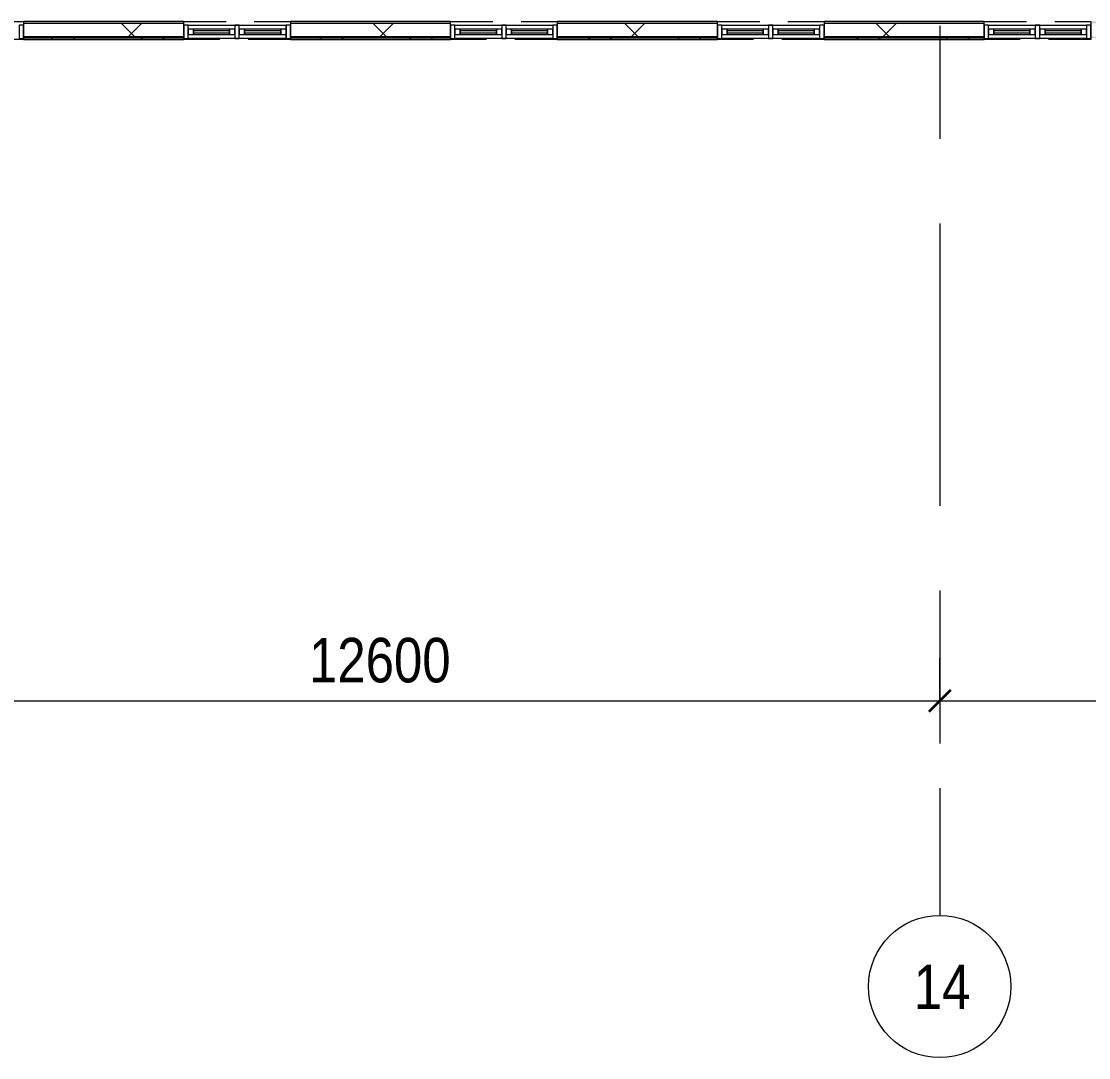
# Model space of a CAD drawing. Header units: millimetres. Extents: x 48966 to 294585, y -43515 to 30344.
# Drawn here: x 220651 to 232652, y -43338 to -31683 of the extents above; entities that cross this region are included whole.
import ezdxf

# ---------------------------------------------------------------- set-up
doc = ezdxf.new("R2010")
doc.units = ezdxf.units.MM
doc.linetypes.add('Осевые', pattern=[6350, 1270, -952.5, 3175, -952.5])
doc.linetypes.add('Сверху', pattern=[793.75, 476.25, -317.5])
for name, color, linetype, lineweight in [('Импосты витража', 7, 'Continuous', 9), ('Импосты витража-1', 7, 'Continuous', 18), ('Общие ребра', 7, 'Continuous', 9), ('Окна', 7, 'Continuous', 9), ('Окна-1', 7, 'Сверху', 9), ('Окна-2', 7, 'Continuous', 18), ('Оси', 7, 'Continuous', 9), ('Оси-1', 7, 'Continuous', 18), ('Оси-2', 7, 'Осевые', 9), ('Размеры', 7, 'Continuous', 9), ('Размеры-200', 7, 'Continuous', 9), ('Стены-1', 7, 'Continuous', 18), ('Штриховка разреза-1', 7, 'Continuous', 9)]:
    doc.layers.add(name, color=color, linetype=linetype, lineweight=lineweight)
doc.styles.add('Arial Narrow', font='Arial Narrow.ttf', dxfattribs={"height": 500})
doc.dimstyles.new('Диагональ_-_2_5_мм_Arial_narrow_1', dxfattribs={"dimscale": 304.8, "dimtxt": 511.715487, "dimasz": 0.787402, "dimexe": 1.574803, "dimexo": 0.0625, "dimgap": 0.19685, "dimtad": 1, "dimdec": 0, "dimzin": 0, "dimdsep": 46, "dimtxsty": 'Arial Narrow', "dimblk1": 'OBLIQUE', "dimblk2": 'OBLIQUE', "dimsah": 1, "dimcen": 0.09, "dimdle": 1.574803, "dimazin": 0, "dimtfac": 1, "dimtdec": 4, "dimtix": 1, "dimtmove": 0, "dimatfit": 3, "dimfxl": 1.574803, "dimfxlon": 1, "dimtvp": 1, "dimtolj": 1, "dimtzin": 0, "dimarcsym": 2})
pattern_1 = [(0, (108045.05, 0), (812.8, 203.2), [67.056, -542.544, 67.056, -542.544, -3251.2]), (0, (108045.05, 0), (812.8, 203.2), [-1219.2, 67.056, -1152.144, 67.056, -542.544, -1422.4]), (0, (108045.05, 0), (812.8, 203.2), [-3048, 67.056, -339.344, 67.056, -948.944]), (120, (108349.85, 101.6), (-582.37636, 602.30545), [67.056, -542.544, 67.056, -542.544, -3251.2]), (120, (108349.85, 101.6), (-582.37636, 602.30545), [-1219.2, 67.056, -1152.144, 67.056, -542.544, -1422.4]), (120, (108349.85, 101.6), (-582.37636, 602.30545), [-3048, 67.056, -339.344, 67.056, -948.944]), (240, (108451.45, 508), (-230.42364, -805.50545), [67.056, -542.544, 67.056, -542.544, -3251.2]), (240, (108451.45, 508), (-230.42364, -805.50545), [-1219.2, 67.056, -1152.144, 67.056, -542.544, -1422.4]), (240, (108451.45, 508), (-230.42364, -805.50545), [-3048, 67.056, -339.344, 67.056, -948.944])]

# ---------------------------------------------------------------- blocks, each defined once
blk = doc.blocks.new('M_Окно-Квадратный проем - 1200 x 11450 mm-1434535-План 4-го этажа на отм_ _6_600')
at = {"layer": 'Окна'}
for p, q in [((-608, -102), (-608, 102)), ((592, 102), (592, -102))]:
    blk.add_line(p, q, dxfattribs=at)
at = {"layer": 'Окна-1'}
for p, q in [((-608, 102), (592, 102)), ((592, -102), (-608, -102))]:
    blk.add_line(p, q, dxfattribs=at)
blk = doc.blocks.new('Прямоугольный импост - Прямоугольный импост 1-2125244-План 4-го этажа на отм_ _6_600')
at = {"layer": 'Импосты витража-1'}
for p, q in [((-50, 75), (0, 75)), ((-50, -75), (-50, 75)), ((0, 75), (0, -75)), ((0, -75), (-50, -75))]:
    blk.add_line(p, q, dxfattribs=at)
blk = doc.blocks.new('Панель окно - Верхнее левое-8292719-План 4-го этажа на отм_ _6_600')
at = {"layer": 'Окна'}
for p, q in [((202.5, 30), (-202.5, 30)), ((-202.5, 30), (-202.5, -30)), ((202.5, -30), (202.5, 30)), ((-202.5, -30), (202.5, -30))]:
    blk.add_line(p, q, dxfattribs=at)
at = {"layer": 'Окна-2'}
for p, q in [((-202.5, 30), (-262.5, 30)), ((-262.5, 30), (-262.5, -30)), ((-202.5, -30), (-202.5, 30)), ((202.5, 12.5), (-202.5, 12.5)), ((-202.5, 12.5), (-202.5, -12.5)), ((202.5, 30), (202.5, -30)), ((262.5, 30), (202.5, 30)), ((202.5, -12.5), (202.5, 12.5)), ((262.5, -30), (262.5, 30)), ((-262.5, -30), (-202.5, -30)), ((-202.5, -12.5), (202.5, -12.5)), ((202.5, -30), (262.5, -30))]:
    blk.add_line(p, q, dxfattribs=at)
blk = doc.blocks.new('Панель окно - Верхнее правое-8292728-План 4-го этажа на отм_ _6_600')
at = {"layer": 'Окна'}
for p, q in [((202.5, 30), (-202.5, 30)), ((-202.5, 30), (-202.5, -30)), ((202.5, -30), (202.5, 30)), ((-202.5, -30), (202.5, -30))]:
    blk.add_line(p, q, dxfattribs=at)
at = {"layer": 'Окна-2'}
for p, q in [((-202.5, 30), (-262.5, 30)), ((-262.5, 30), (-262.5, -30)), ((-202.5, -30), (-202.5, 30)), ((202.5, 12.5), (-202.5, 12.5)), ((-202.5, 12.5), (-202.5, -12.5)), ((202.5, 30), (202.5, -30)), ((262.5, 30), (202.5, 30)), ((202.5, -12.5), (202.5, 12.5)), ((262.5, -30), (262.5, 30)), ((-262.5, -30), (-202.5, -30)), ((-202.5, -12.5), (202.5, -12.5)), ((202.5, -30), (262.5, -30))]:
    blk.add_line(p, q, dxfattribs=at)
blk = doc.blocks.new('Прямоугольный импост - Прямоугольный импост 1-2125249-План 4-го этажа на отм_ _6_600')
at = {"layer": 'Импосты витража-1'}
for p, q in [((0, 75), (-50, 75)), ((-50, 75), (-50, -75)), ((0, -75), (0, 75)), ((-50, -75), (0, -75))]:
    blk.add_line(p, q, dxfattribs=at)
blk = doc.blocks.new('Прямоугольный импост - Прямоугольный импост 1-V37-План 4-го этажа на отм_ _6_600')
at = {"layer": 'Импосты витража-1'}
for p, q in [((-50, 75), (0, 75)), ((-50, -75), (-50, 75)), ((0, 75), (0, -75)), ((0, -75), (-50, -75))]:
    blk.add_line(p, q, dxfattribs=at)
blk = doc.blocks.new('Прямоугольный импост - Прямоугольный импост 1-V38-План 4-го этажа на отм_ _6_600')
at = {"layer": 'Импосты витража-1'}
for p, q in [((-25, 75), (25, 75)), ((-25, -75), (-25, 75)), ((25, 75), (25, -75)), ((25, -75), (-25, -75))]:
    blk.add_line(p, q, dxfattribs=at)
blk = doc.blocks.new('Прямоугольный импост - Прямоугольный импост 1-2125096-План 4-го этажа на отм_ _6_600')
at = {"layer": 'Импосты витража'}
for p, q in [((106032, 25892), (106582, 25892)), ((106582, 25892), (106582, 25742)), ((106582, 25742), (106032, 25742))]:
    blk.add_line(p, q, dxfattribs=at)
blk = doc.blocks.new('Прямоугольный импост - Прямоугольный импост 1-2125097-План 4-го этажа на отм_ _6_600')
at = {"layer": 'Импосты витража'}
for p, q in [((105482, 25742), (105482, 25892)), ((105482, 25892), (106032, 25892)), ((106032, 25742), (105482, 25742))]:
    blk.add_line(p, q, dxfattribs=at)
blk = doc.blocks.new('Панель окно - Верхнее левое-8292720-План 4-го этажа на отм_ _6_600')
at = {"layer": 'Окна'}
for p, q in [((202.5, 30), (-202.5, 30)), ((-202.5, 30), (-202.5, -30)), ((202.5, -30), (202.5, 30)), ((-202.5, -30), (202.5, -30))]:
    blk.add_line(p, q, dxfattribs=at)
at = {"layer": 'Окна-2'}
for p, q in [((-202.5, 30), (-262.5, 30)), ((-262.5, 30), (-262.5, -30)), ((-202.5, -30), (-202.5, 30)), ((202.5, 12.5), (-202.5, 12.5)), ((-202.5, 12.5), (-202.5, -12.5)), ((202.5, 30), (202.5, -30)), ((262.5, 30), (202.5, 30)), ((202.5, -12.5), (202.5, 12.5)), ((262.5, -30), (262.5, 30)), ((-262.5, -30), (-202.5, -30)), ((-202.5, -12.5), (202.5, -12.5)), ((202.5, -30), (262.5, -30))]:
    blk.add_line(p, q, dxfattribs=at)
blk = doc.blocks.new('Панель окно - Верхнее правое-8292729-План 4-го этажа на отм_ _6_600')
at = {"layer": 'Окна'}
for p, q in [((202.5, 30), (-202.5, 30)), ((-202.5, 30), (-202.5, -30)), ((202.5, -30), (202.5, 30)), ((-202.5, -30), (202.5, -30))]:
    blk.add_line(p, q, dxfattribs=at)
at = {"layer": 'Окна-2'}
for p, q in [((-202.5, 30), (-262.5, 30)), ((-262.5, 30), (-262.5, -30)), ((-202.5, -30), (-202.5, 30)), ((202.5, 12.5), (-202.5, 12.5)), ((-202.5, 12.5), (-202.5, -12.5)), ((202.5, 30), (202.5, -30)), ((262.5, 30), (202.5, 30)), ((202.5, -12.5), (202.5, 12.5)), ((262.5, -30), (262.5, 30)), ((-262.5, -30), (-202.5, -30)), ((-202.5, -12.5), (202.5, -12.5)), ((202.5, -30), (262.5, -30))]:
    blk.add_line(p, q, dxfattribs=at)
blk = doc.blocks.new('Прямоугольный импост - Прямоугольный импост 1-V36-План 4-го этажа на отм_ _6_600')
at = {"layer": 'Импосты витража-1'}
for p, q in [((0, 75), (-50, 75)), ((-50, 75), (-50, -75)), ((0, -75), (0, 75)), ((-50, -75), (0, -75))]:
    blk.add_line(p, q, dxfattribs=at)
blk = doc.blocks.new('Прямоугольный импост - Прямоугольный импост 1-V39-План 4-го этажа на отм_ _6_600')
at = {"layer": 'Импосты витража-1'}
for p, q in [((-50, 75), (0, 75)), ((-50, -75), (-50, 75)), ((0, 75), (0, -75)), ((0, -75), (-50, -75))]:
    blk.add_line(p, q, dxfattribs=at)
blk = doc.blocks.new('Прямоугольный импост - Прямоугольный импост 1-V40-План 4-го этажа на отм_ _6_600')
at = {"layer": 'Импосты витража-1'}
for p, q in [((-25, 75), (25, 75)), ((-25, -75), (-25, 75)), ((25, 75), (25, -75)), ((25, -75), (-25, -75))]:
    blk.add_line(p, q, dxfattribs=at)
blk = doc.blocks.new('Панель окно - Верхнее левое-8292721-План 4-го этажа на отм_ _6_600')
at = {"layer": 'Окна'}
for p, q in [((202.5, 30), (-202.5, 30)), ((-202.5, 30), (-202.5, -30)), ((202.5, -30), (202.5, 30)), ((-202.5, -30), (202.5, -30))]:
    blk.add_line(p, q, dxfattribs=at)
at = {"layer": 'Окна-2'}
for p, q in [((-202.5, 30), (-262.5, 30)), ((-262.5, 30), (-262.5, -30)), ((-202.5, -30), (-202.5, 30)), ((202.5, 12.5), (-202.5, 12.5)), ((-202.5, 12.5), (-202.5, -12.5)), ((202.5, 30), (202.5, -30)), ((262.5, 30), (202.5, 30)), ((202.5, -12.5), (202.5, 12.5)), ((262.5, -30), (262.5, 30)), ((-262.5, -30), (-202.5, -30)), ((-202.5, -12.5), (202.5, -12.5)), ((202.5, -30), (262.5, -30))]:
    blk.add_line(p, q, dxfattribs=at)
blk = doc.blocks.new('Панель окно - Верхнее правое-8292731-План 4-го этажа на отм_ _6_600')
at = {"layer": 'Окна'}
for p, q in [((202.5, 30), (-202.5, 30)), ((-202.5, 30), (-202.5, -30)), ((202.5, -30), (202.5, 30)), ((-202.5, -30), (202.5, -30))]:
    blk.add_line(p, q, dxfattribs=at)
at = {"layer": 'Окна-2'}
for p, q in [((-202.5, 30), (-262.5, 30)), ((-262.5, 30), (-262.5, -30)), ((-202.5, -30), (-202.5, 30)), ((202.5, 12.5), (-202.5, 12.5)), ((-202.5, 12.5), (-202.5, -12.5)), ((202.5, 30), (202.5, -30)), ((262.5, 30), (202.5, 30)), ((202.5, -12.5), (202.5, 12.5)), ((262.5, -30), (262.5, 30)), ((-262.5, -30), (-202.5, -30)), ((-202.5, -12.5), (202.5, -12.5)), ((202.5, -30), (262.5, -30))]:
    blk.add_line(p, q, dxfattribs=at)
blk = doc.blocks.new('Прямоугольный импост - Прямоугольный импост 1-V41-План 4-го этажа на отм_ _6_600')
at = {"layer": 'Импосты витража-1'}
for p, q in [((0, 75), (-50, 75)), ((-50, 75), (-50, -75)), ((0, -75), (0, 75)), ((-50, -75), (0, -75))]:
    blk.add_line(p, q, dxfattribs=at)
blk = doc.blocks.new('Прямоугольный импост - Прямоугольный импост 1-V42-План 4-го этажа на отм_ _6_600')
at = {"layer": 'Импосты витража-1'}
for p, q in [((-50, 75), (0, 75)), ((-50, -75), (-50, 75)), ((0, 75), (0, -75)), ((0, -75), (-50, -75))]:
    blk.add_line(p, q, dxfattribs=at)
blk = doc.blocks.new('Прямоугольный импост - Прямоугольный импост 1-V43-План 4-го этажа на отм_ _6_600')
at = {"layer": 'Импосты витража-1'}
for p, q in [((-25, 75), (25, 75)), ((-25, -75), (-25, 75)), ((25, 75), (25, -75)), ((25, -75), (-25, -75))]:
    blk.add_line(p, q, dxfattribs=at)
blk = doc.blocks.new('Панель окно - Верхнее левое-8277192-План 4-го этажа на отм_ _6_600')
at = {"layer": 'Окна'}
for p, q in [((202.5, 30), (-202.5, 30)), ((-202.5, 30), (-202.5, -30)), ((202.5, -30), (202.5, 30)), ((-202.5, -30), (202.5, -30))]:
    blk.add_line(p, q, dxfattribs=at)
at = {"layer": 'Окна-2'}
for p, q in [((-202.5, 30), (-262.5, 30)), ((-262.5, 30), (-262.5, -30)), ((-202.5, -30), (-202.5, 30)), ((202.5, 12.5), (-202.5, 12.5)), ((-202.5, 12.5), (-202.5, -12.5)), ((202.5, 30), (202.5, -30)), ((262.5, 30), (202.5, 30)), ((202.5, -12.5), (202.5, 12.5)), ((262.5, -30), (262.5, 30)), ((-262.5, -30), (-202.5, -30)), ((-202.5, -12.5), (202.5, -12.5)), ((202.5, -30), (262.5, -30))]:
    blk.add_line(p, q, dxfattribs=at)
blk = doc.blocks.new('Панель окно - Верхнее правое-8277188-План 4-го этажа на отм_ _6_600')
at = {"layer": 'Окна'}
for p, q in [((202.5, 30), (-202.5, 30)), ((-202.5, 30), (-202.5, -30)), ((202.5, -30), (202.5, 30)), ((-202.5, -30), (202.5, -30))]:
    blk.add_line(p, q, dxfattribs=at)
at = {"layer": 'Окна-2'}
for p, q in [((-202.5, 30), (-262.5, 30)), ((-262.5, 30), (-262.5, -30)), ((-202.5, -30), (-202.5, 30)), ((202.5, 12.5), (-202.5, 12.5)), ((-202.5, 12.5), (-202.5, -12.5)), ((202.5, 30), (202.5, -30)), ((262.5, 30), (202.5, 30)), ((202.5, -12.5), (202.5, 12.5)), ((262.5, -30), (262.5, 30)), ((-262.5, -30), (-202.5, -30)), ((-202.5, -12.5), (202.5, -12.5)), ((202.5, -30), (262.5, -30))]:
    blk.add_line(p, q, dxfattribs=at)
blk = doc.blocks.new('Прямоугольный импост - Прямоугольный импост 1-V44-План 4-го этажа на отм_ _6_600')
at = {"layer": 'Импосты витража-1'}
for p, q in [((0, 75), (-50, 75)), ((-50, 75), (-50, -75)), ((0, -75), (0, 75)), ((-50, -75), (0, -75))]:
    blk.add_line(p, q, dxfattribs=at)
blk = doc.blocks.new('Ось сетки - По умолчанию 2-349628-План 4-го этажа на отм_ _6_600')
at = {"layer": 'Оси-1'}
blk.add_circle((0, 0), 4, dxfattribs=at)
blk = doc.blocks.new('DIMBLOCK27-План 4-го этажа на отм_ _6_600')
at = {"layer": 'Размеры-200', "lineweight": 35, "transparency": 16777216}
for points in [[(218377, -39324), (218497, -39204), (218257, -39444)], [(230977, -39324), (231097, -39204), (230857, -39444)]]:
    blk.add_hatch(color=256, dxfattribs=at).paths.add_polyline_path(points, flags=0)
at = {"layer": 'Размеры-200', "transparency": 16777216}
for p, q in [((218377, -38844), (218377, -39804)), ((218377, -39324), (218377, -38844)), ((230977, -38844), (230977, -39804)), ((230977, -39324), (230977, -38844)), ((218377, -39324), (230977, -39324))]:
    blk.add_line(p, q, dxfattribs=at)
at = {"layer": 'Размеры-200', "lineweight": 35, "transparency": 16777216}
for p, q in [((218497, -39204), (218257, -39444)), ((218377, -39324), (218497, -39204)), ((231097, -39204), (230857, -39444)), ((230977, -39324), (231097, -39204)), ((218257, -39444), (218377, -39324)), ((230857, -39444), (230977, -39324))]:
    blk.add_line(p, q, dxfattribs=at)
at = {"layer": 'Размеры-200', "color": 0, "transparency": 16777216, "insert": (223885, -38617), "char_height": 500, "width": 1900.66, "attachment_point": 1, "line_spacing_factor": 0.974696, "style": 'Arial Narrow'}
blk.add_mtext('12600', dxfattribs=at)
blk = doc.blocks.new('_Oblique')
at = {"color": 0, "linetype": 'ByBlock', "lineweight": -2}
blk.add_line((-0.5, -0.5), (0.5, 0.5), dxfattribs=at)
blk = doc.blocks.new('DIMBLOCK28-План 4-го этажа на отм_ _6_600')
at = {"layer": 'Размеры-200', "lineweight": 35, "transparency": 16777216}
for points in [[(230977, -39324), (231097, -39204), (230857, -39444)], [(236977, -39324), (237097, -39204), (236857, -39444)]]:
    blk.add_hatch(color=256, dxfattribs=at).paths.add_polyline_path(points, flags=0)
at = {"layer": 'Размеры-200', "transparency": 16777216}
for p, q in [((230977, -38844), (230977, -39804)), ((230977, -39324), (230977, -38844)), ((236977, -38844), (236977, -39804)), ((236977, -39324), (236977, -38844)), ((230977, -39324), (236977, -39324))]:
    blk.add_line(p, q, dxfattribs=at)
at = {"layer": 'Размеры-200', "lineweight": 35, "transparency": 16777216}
for p, q in [((231097, -39204), (230857, -39444)), ((230977, -39324), (231097, -39204)), ((237097, -39204), (236857, -39444)), ((236977, -39324), (237097, -39204)), ((230857, -39444), (230977, -39324)), ((236857, -39444), (236977, -39324))]:
    blk.add_line(p, q, dxfattribs=at)
at = {"layer": 'Размеры-200', "color": 0, "transparency": 16777216, "insert": (233343, -38617), "char_height": 500, "width": 1520.53, "attachment_point": 1, "line_spacing_factor": 0.974696, "style": 'Arial Narrow'}
blk.add_mtext('6000', dxfattribs=at)

msp = doc.modelspace()

# ---------------------------------------------------------------- hatches: boundary and pattern name
at = {"layer": 'Штриховка разреза-1'}
h = msp.add_hatch(dxfattribs=at)
h.set_pattern_fill('FP_1', color=256, style=0, pattern_type=2)
h.set_pattern_definition(pattern_1)
h.paths.add_polyline_path([(258865.4, -31703.5), (258858.1, -31683.5), (252276.7, -31683.5), (252276.7, -31703.5), (257372.1, -31703.5)], flags=0)
h.paths.add_polyline_path([(248316.2, -31703.5), (251076.7, -31703.5), (251076.7, -31683.5), (247226.7, -31683.5), (247226.7, -31703.5)], flags=0)
h.paths.add_polyline_path([(246026.7, -31703.5), (246026.7, -31683.5), (243076.7, -31683.5), (243076.7, -31703.5), (244693.9, -31703.5)], flags=0)
h.paths.add_polyline_path([(238674.2, -31703.5), (241876.7, -31703.5), (241876.7, -31683.5), (238674.2, -31683.5)], flags=0)
h.paths.add_polyline_path([(237449.3, -31703.5), (237474.2, -31703.5), (237474.2, -31683.5), (235676.7, -31683.5), (235676.7, -31703.5)], flags=0)
h.paths.add_polyline_path([(230204.6, -31703.5), (231476.7, -31703.5), (231476.7, -31683.5), (229676.7, -31683.5), (229676.7, -31703.5)], flags=0)
h.paths.add_polyline_path([(228476.7, -31703.5), (228476.7, -31683.5), (226676.7, -31683.5), (226676.7, -31703.5)], flags=0)
h.paths.add_polyline_path([(233826.9, -31703.5), (234476.7, -31703.5), (234476.7, -31683.5), (232676.7, -31683.5), (232676.7, -31703.5)], flags=0)
h.paths.add_polyline_path([(223676.7, -31703.5), (225476.7, -31703.5), (225476.7, -31683.5), (223676.7, -31683.5)], flags=0)
h.paths.add_polyline_path([(219337.6, -31703.5), (219476.7, -31703.5), (219476.7, -31683.5), (217676.7, -31683.5), (217676.7, -31703.5)], flags=0)
h.paths.add_polyline_path([(220676.7, -31703.5), (222476.7, -31703.5), (222476.7, -31683.5), (220676.7, -31683.5)], flags=0)
h.paths.add_polyline_path([(215715.3, -31703.5), (216476.7, -31703.5), (216476.7, -31683.5), (214676.7, -31683.5), (214676.7, -31703.5)], flags=0)
h.paths.add_polyline_path([(212092.9, -31703.5), (213476.7, -31703.5), (213476.7, -31683.5), (208201.7, -31683.5), (208201.7, -31703.5)], flags=0)
h.paths.add_polyline_path([(207701.7, -31703.5), (207701.7, -31683.5), (204848.3, -31683.5), (204848.3, -31703.5)], flags=0)
h = msp.add_hatch(dxfattribs=at)
h.set_pattern_fill('FP_3', color=256, style=0, pattern_type=2)
h.set_pattern_definition([(45, (108045, 0), (-707.107, 707.107), []), (135, (108045, 0), (-707.107, -707.107), [])])
h.paths.add_polyline_path([(252844.2, -31853.5), (258941.2, -31853.5), (258886.6, -31703.5), (252276.7, -31703.5), (252276.7, -31853.5)], flags=0)
h.paths.add_polyline_path([(247226.7, -31853.5), (251076.7, -31853.5), (251076.7, -31703.5), (247226.7, -31703.5)], flags=0)
h.paths.add_polyline_path([(238674.2, -31853.5), (241876.7, -31853.5), (241876.7, -31703.5), (238674.2, -31703.5)], flags=0)
h.paths.add_polyline_path([(246026.7, -31853.5), (246026.7, -31703.5), (243076.7, -31703.5), (243076.7, -31853.5), (244693.9, -31853.5)], flags=0)
h.paths.add_polyline_path([(223676.7, -31853.5), (225476.7, -31853.5), (225476.7, -31703.5), (223676.7, -31703.5)], flags=0)
h.paths.add_polyline_path([(237449.3, -31853.5), (237474.2, -31853.5), (237474.2, -31703.5), (235676.7, -31703.5), (235676.7, -31853.5)], flags=0)
h.paths.add_polyline_path([(228476.7, -31853.5), (228476.7, -31703.5), (226676.7, -31703.5), (226676.7, -31853.5)], flags=0)
h.paths.add_polyline_path([(234476.7, -31853.5), (234476.7, -31703.5), (232676.7, -31703.5), (232676.7, -31853.5), (233826.9, -31853.5)], flags=0)
h.paths.add_polyline_path([(231476.7, -31853.5), (231476.7, -31703.5), (229676.7, -31703.5), (229676.7, -31853.5), (230204.6, -31853.5)], flags=0)
h.paths.add_polyline_path([(216476.7, -31853.5), (216476.7, -31703.5), (214676.7, -31703.5), (214676.7, -31853.5), (215715.3, -31853.5)], flags=0)
h.paths.add_polyline_path([(219476.7, -31853.5), (219476.7, -31703.5), (217676.7, -31703.5), (217676.7, -31853.5), (219337.6, -31853.5)], flags=0)
h.paths.add_polyline_path([(222476.7, -31853.5), (222476.7, -31703.5), (220676.7, -31703.5), (220676.7, -31853.5)], flags=0)
h.paths.add_polyline_path([(213476.7, -31853.5), (213476.7, -31703.5), (208201.7, -31703.5), (208201.7, -31853.5), (212092.9, -31853.5)], flags=0)
h.paths.add_polyline_path([(207701.7, -31853.5), (207701.7, -31703.5), (204848.3, -31703.5), (204848.3, -31853.5)], flags=0)
h = msp.add_hatch(dxfattribs=at)
h.set_pattern_fill('FP_1', color=256, style=0, pattern_type=2)
h.set_pattern_definition(pattern_1)
h.paths.add_polyline_path([(259106.3, -31868.5), (259100.9, -31853.5), (252276.7, -31853.5), (252276.7, -31868.5), (258925.4, -31868.5)], flags=0)
h.paths.add_polyline_path([(246026.7, -31868.5), (246026.7, -31853.5), (243076.7, -31853.5), (243076.7, -31868.5), (244693.9, -31868.5)], flags=0)
h.paths.add_polyline_path([(237474.2, -31868.5), (237474.2, -31853.5), (235676.7, -31853.5), (235676.7, -31868.5), (237449.3, -31868.5)], flags=0)
h.paths.add_polyline_path([(238674.2, -31868.5), (241876.7, -31868.5), (241876.7, -31853.5), (238674.2, -31853.5)], flags=0)
h.paths.add_polyline_path([(247226.7, -31868.5), (251076.7, -31868.5), (251076.7, -31853.5), (247226.7, -31853.5)], flags=0)
h.paths.add_polyline_path([(233826.9, -31868.5), (234476.7, -31868.5), (234476.7, -31853.5), (232676.7, -31853.5), (232676.7, -31868.5)], flags=0)
h.paths.add_polyline_path([(230204.6, -31868.5), (231476.7, -31868.5), (231476.7, -31853.5), (229676.7, -31853.5), (229676.7, -31868.5)], flags=0)
h.paths.add_polyline_path([(228476.7, -31868.5), (228476.7, -31853.5), (226676.7, -31853.5), (226676.7, -31868.5)], flags=0)
h.paths.add_polyline_path([(224771.1, -31868.5), (225476.7, -31868.5), (225476.7, -31853.5), (223676.7, -31853.5), (223676.7, -31868.5)], flags=0)
h.paths.add_polyline_path([(214676.7, -31868.5), (216476.7, -31868.5), (216476.7, -31853.5), (214676.7, -31853.5)], flags=0)
h.paths.add_polyline_path([(219337.6, -31868.5), (219476.7, -31868.5), (219476.7, -31853.5), (217676.7, -31853.5), (217676.7, -31868.5)], flags=0)
h.paths.add_polyline_path([(220676.7, -31868.5), (222476.7, -31868.5), (222476.7, -31853.5), (220676.7, -31853.5)], flags=0)
h.paths.add_polyline_path([(213476.7, -31868.5), (213476.7, -31853.5), (208201.7, -31853.5), (208201.7, -31868.5), (212092.9, -31868.5)], flags=0)
h.paths.add_polyline_path([(207701.7, -31868.5), (207701.7, -31853.5), (204848.3, -31853.5), (204848.3, -31868.5)], flags=0)
h = msp.add_hatch(dxfattribs=at)
h.set_pattern_fill('FP_2', color=256, style=0, pattern_type=2)
h.set_pattern_definition([(45, (108045.05, 0), (-502.8943, 502.8943), []), (45, (108045.05, 762), (-502.8943, 502.8943), [])])
h.paths.add_polyline_path([(254655.3, -31888.5), (259129.6, -31888.5), (259122.3, -31868.5), (252276.7, -31868.5), (252276.7, -31888.5), (253749.7, -31888.5)], flags=0)
h.paths.add_polyline_path([(251076.7, -31888.5), (251076.7, -31868.5), (247226.7, -31868.5), (247226.7, -31888.5), (250127.4, -31888.5)], flags=0)
h.paths.add_polyline_path([(237449.3, -31888.5), (237474.2, -31888.5), (237474.2, -31868.5), (235676.7, -31868.5), (235676.7, -31888.5)], flags=0)
h.paths.add_polyline_path([(246026.7, -31888.5), (246026.7, -31868.5), (243076.7, -31868.5), (243076.7, -31888.5), (244693.9, -31888.5)], flags=0)
h.paths.add_polyline_path([(241876.7, -31888.5), (241876.7, -31868.5), (238674.2, -31868.5), (238674.2, -31888.5), (241071.6, -31888.5)], flags=0)
h.paths.add_polyline_path([(225476.7, -31888.5), (225476.7, -31868.5), (223676.7, -31868.5), (223676.7, -31888.5), (224771.1, -31888.5)], flags=0)
h.paths.add_polyline_path([(233826.9, -31888.5), (234476.7, -31888.5), (234476.7, -31868.5), (232676.7, -31868.5), (232676.7, -31888.5)], flags=0)
h.paths.add_polyline_path([(231476.7, -31888.5), (231476.7, -31868.5), (229676.7, -31868.5), (229676.7, -31888.5), (230204.6, -31888.5)], flags=0)
h.paths.add_polyline_path([(228476.7, -31888.5), (228476.7, -31868.5), (226676.7, -31868.5), (226676.7, -31888.5)], flags=0)
h.paths.add_polyline_path([(220676.7, -31888.5), (222476.7, -31888.5), (222476.7, -31868.5), (220676.7, -31868.5)], flags=0)
h.paths.add_polyline_path([(219476.7, -31888.5), (219476.7, -31868.5), (217676.7, -31868.5), (217676.7, -31888.5), (219337.6, -31888.5)], flags=0)
h.paths.add_polyline_path([(215715.3, -31888.5), (216476.7, -31888.5), (216476.7, -31868.5), (214676.7, -31868.5), (214676.7, -31888.5)], flags=0)
h.paths.add_polyline_path([(212092.9, -31888.5), (213476.7, -31888.5), (213476.7, -31868.5), (208201.7, -31868.5), (208201.7, -31888.5)], flags=0)
h.paths.add_polyline_path([(207701.7, -31888.5), (207701.7, -31868.5), (204848.3, -31868.5), (204848.3, -31888.5)], flags=0)

# ---------------------------------------------------------------- linework, layer by layer
at = {"layer": 'Общие ребра'}
for p, q in [((220676.7, -31703.5), (222476.7, -31703.5)), ((223676.7, -31703.5), (225476.7, -31703.5)), ((226676.7, -31703.5), (228476.7, -31703.5)), ((229676.7, -31703.5), (231476.7, -31703.5)), ((220676.7, -31853.5), (222476.7, -31853.5)), ((220676.7, -31868.5), (222476.7, -31868.5)), ((223676.7, -31853.5), (225476.7, -31853.5)), ((223676.7, -31868.5), (225476.7, -31868.5)), ((226676.7, -31853.5), (228476.7, -31853.5)), ((226676.7, -31868.5), (228476.7, -31868.5)), ((229676.7, -31853.5), (231476.7, -31853.5)), ((229676.7, -31868.5), (231476.7, -31868.5))]:
    msp.add_line(p, q, dxfattribs=at)
at = {"layer": 'Оси-2'}
msp.add_line((230976.7, 25417.1), (230976.7, -41737.8), dxfattribs=at)
at = {"layer": 'Стены-1'}
for p, q in [((222476.7, -31683.5), (220676.7, -31683.5)), ((220676.7, -31683.5), (220676.7, -31888.5)), ((222476.7, -31888.5), (222476.7, -31683.5)), ((225476.7, -31683.5), (223676.7, -31683.5)), ((223676.7, -31683.5), (223676.7, -31888.5)), ((225476.7, -31888.5), (225476.7, -31683.5)), ((228476.7, -31683.5), (226676.7, -31683.5)), ((226676.7, -31683.5), (226676.7, -31888.5)), ((228476.7, -31888.5), (228476.7, -31683.5)), ((231476.7, -31683.5), (229676.7, -31683.5)), ((229676.7, -31683.5), (229676.7, -31888.5)), ((231476.7, -31888.5), (231476.7, -31683.5)), ((220676.7, -31888.5), (222476.7, -31888.5)), ((223676.7, -31888.5), (225476.7, -31888.5)), ((226676.7, -31888.5), (228476.7, -31888.5)), ((229676.7, -31888.5), (231476.7, -31888.5))]:
    msp.add_line(p, q, dxfattribs=at)

# ---------------------------------------------------------------- block references
at = {"layer": 'Импосты витража', "extrusion": (0, 0, -1), "rotation": 180}
for name, p in [('Прямоугольный импост - Прямоугольный импост 1-2125244-План 4-го этажа на отм_ _6_600', (-220676.7, -31800.9)), ('Прямоугольный импост - Прямоугольный импост 1-V38-План 4-го этажа на отм_ _6_600', (-223076.7, -31800.9)), ('Прямоугольный импост - Прямоугольный импост 1-V37-План 4-го этажа на отм_ _6_600', (-223676.7, -31800.9)), ('Прямоугольный импост - Прямоугольный импост 1-V40-План 4-го этажа на отм_ _6_600', (-226076.7, -31800.9)), ('Прямоугольный импост - Прямоугольный импост 1-V39-План 4-го этажа на отм_ _6_600', (-226676.7, -31800.9)), ('Прямоугольный импост - Прямоугольный импост 1-V43-План 4-го этажа на отм_ _6_600', (-229076.7, -31800.9)), ('Прямоугольный импост - Прямоугольный импост 1-V42-План 4-го этажа на отм_ _6_600', (-229676.7, -31800.9)), ('Прямоугольный импост - Прямоугольный импост 1-V43-План 4-го этажа на отм_ _6_600', (-232076.7, -31800.9)), ('Прямоугольный импост - Прямоугольный импост 1-V42-План 4-го этажа на отм_ _6_600', (-232676.7, -31800.9))]:
    msp.add_blockref(name, p, dxfattribs=at)
at = {"layer": 'Импосты витража', "rotation": 180}
for name, p in [('Прямоугольный импост - Прямоугольный импост 1-2125249-План 4-го этажа на отм_ _6_600', (222476.7, -31800.9)), ('Прямоугольный импост - Прямоугольный импост 1-2125096-План 4-го этажа на отм_ _6_600', (329108.3, -5983.8)), ('Прямоугольный импост - Прямоугольный импост 1-2125097-План 4-го этажа на отм_ _6_600', (329108.3, -5983.8)), ('Прямоугольный импост - Прямоугольный импост 1-V36-План 4-го этажа на отм_ _6_600', (225476.7, -31800.9)), ('Прямоугольный импост - Прямоугольный импост 1-2125096-План 4-го этажа на отм_ _6_600', (332108.3, -5983.8)), ('Прямоугольный импост - Прямоугольный импост 1-2125097-План 4-го этажа на отм_ _6_600', (332108.3, -5983.8)), ('Прямоугольный импост - Прямоугольный импост 1-V41-План 4-го этажа на отм_ _6_600', (228476.7, -31800.9)), ('Прямоугольный импост - Прямоугольный импост 1-2125096-План 4-го этажа на отм_ _6_600', (335108.3, -5983.8)), ('Прямоугольный импост - Прямоугольный импост 1-2125097-План 4-го этажа на отм_ _6_600', (335108.3, -5983.8)), ('Прямоугольный импост - Прямоугольный импост 1-V44-План 4-го этажа на отм_ _6_600', (231476.7, -31800.9)), ('Прямоугольный импост - Прямоугольный импост 1-2125096-План 4-го этажа на отм_ _6_600', (338108.3, -5983.8)), ('Прямоугольный импост - Прямоугольный импост 1-2125097-План 4-го этажа на отм_ _6_600', (338108.3, -5983.8))]:
    msp.add_blockref(name, p, dxfattribs=at)
at = {"layer": 'Окна', "rotation": 180}
for p in [(220068.5, -31786), (223068.5, -31786), (226068.5, -31786), (229068.5, -31786), (232068.5, -31786)]:
    msp.add_blockref('M_Окно-Квадратный проем - 1200 x 11450 mm-1434535-План 4-го этажа на отм_ _6_600', p, dxfattribs=at)
at = {"layer": 'Окна'}
for name, p in [('Панель окно - Верхнее левое-8292719-План 4-го этажа на отм_ _6_600', (222789.2, -31800.9)), ('Панель окно - Верхнее правое-8292728-План 4-го этажа на отм_ _6_600', (223364.2, -31800.9)), ('Панель окно - Верхнее левое-8292720-План 4-го этажа на отм_ _6_600', (225789.2, -31800.9)), ('Панель окно - Верхнее правое-8292729-План 4-го этажа на отм_ _6_600', (226364.2, -31800.9)), ('Панель окно - Верхнее левое-8292721-План 4-го этажа на отм_ _6_600', (228789.2, -31800.9)), ('Панель окно - Верхнее правое-8292731-План 4-го этажа на отм_ _6_600', (229364.2, -31800.9)), ('Панель окно - Верхнее левое-8277192-План 4-го этажа на отм_ _6_600', (231789.2, -31800.9)), ('Панель окно - Верхнее правое-8277188-План 4-го этажа на отм_ _6_600', (232364.2, -31800.9))]:
    msp.add_blockref(name, p, dxfattribs=at)
at = {"layer": 'Оси-1', "xscale": 199.9999999999999, "yscale": 199.9999999999999, "zscale": 199.9999999999999, "rotation": 180}
msp.add_blockref('Ось сетки - По умолчанию 2-349628-План 4-го этажа на отм_ _6_600', (230976.7, -42537.8), dxfattribs=at)

# ---------------------------------------------------------------- texts
at = {"layer": 'Оси', "insert": (230684.4, -42291.7), "char_height": 500, "width": 769.62, "attachment_point": 1, "style": 'Arial Narrow'}
msp.add_mtext('14', dxfattribs=at)

# ---------------------------------------------------------------- dimensions: what is measured, and where the dimension line sits
at = {"layer": 'Размеры'}
for base, p1, p2, override, picture, middle in [((230976.7, -39323.6), (218376.7, -38843.6), (230976.7, -38843.6), {"dimpost": '<>', "dimfxl": 12600}, 'DIMBLOCK27-План 4-го этажа на отм_ _6_600', (224676.7, -39008.3)), ((236976.7, -39323.6), (230976.7, -38843.6), (236976.7, -38843.6), {"dimpost": '<>', "dimfxl": 6000}, 'DIMBLOCK28-План 4-го этажа на отм_ _6_600', (233976.7, -39008.3))]:
    dim = msp.add_linear_dim(base=base, p1=p1, p2=p2, dimstyle='Диагональ_-_2_5_мм_Arial_narrow_1', override=override, dxfattribs=at)
    dim.commit()
    dim.dimension.update_dxf_attribs({"geometry": picture, "text_midpoint": middle})

doc.saveas('drawing.dxf')
